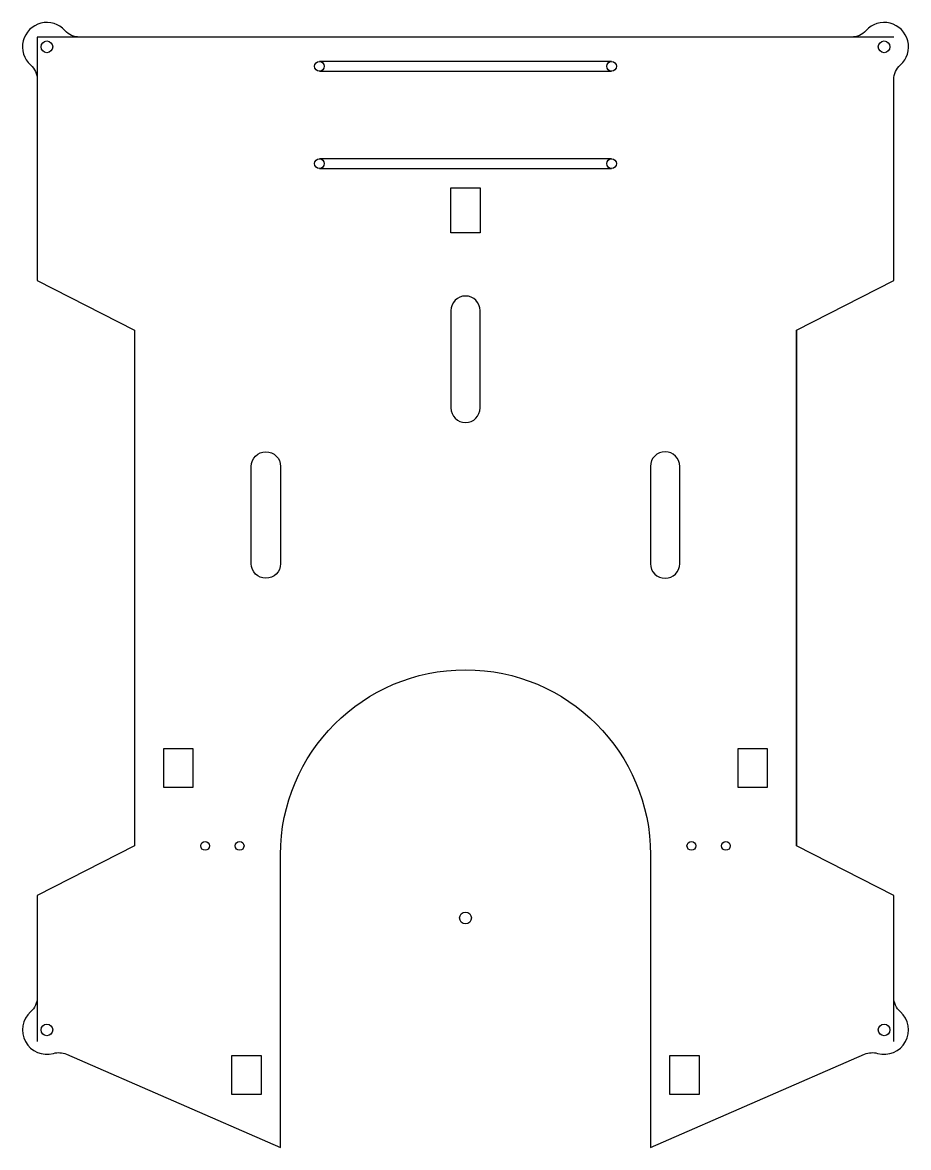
# Model space of a CAD drawing. Header units: millimetres. Extents: x -580 to -125, y 192 to 770.
import ezdxf

# ---------------------------------------------------------------- set-up
doc = ezdxf.new("R2010")
doc.units = ezdxf.units.MM

msp = doc.modelspace()

# ---------------------------------------------------------------- linework, layer by layer
for p, q in [((-277.26, 750.18), (-427.26, 750.18)), ((-427.26, 745.18), (-277.26, 745.18)), ((-277.26, 700.18), (-427.26, 700.18)), ((-427.26, 695.18), (-277.26, 695.18)), ((-132.26, 321.73), (-182.26, 347.2)), ((-132.26, 246.73), (-132.26, 321.73))]:
    msp.add_line(p, q)
msp.add_lwpolyline([(-182.26, 612.2), (-132.26, 637.68), (-132.26, 740.91, -0.213422), (-128.93, 748.36, 1.05728), (-146.58, 766.01, -0.213422), (-154.03, 762.68), (-550.49, 762.68, -0.213422), (-557.95, 766.01, 1.05744), (-575.6, 748.36, -0.213501), (-572.26, 740.91), (-572.26, 637.68), (-522.26, 612.2), (-522.26, 347.2), (-572.26, 321.73), (-572.26, 269.45, -0.213422), (-575.59, 262, 0.79388), (-563.9, 240.64, -0.172408), (-557.22, 240.18), (-447.26, 192.28), (-447.26, 342.68, -1), (-257.26, 342.68), (-257.26, 192.28), (-147.3, 240.18, -0.172408), (-140.62, 240.64, 0.79388), (-128.93, 262, -0.213422), (-132.26, 269.45), (-132.26, 321.73), (-182.26, 347.2), (-182.26, 612.2), (-182.26, 347.2)], format="xyb")
for points in [[(-182.26, 612.2), (-132.26, 637.68), (-132.26, 740.91, -0.213422), (-128.93, 748.36, 1.05728), (-146.58, 766.01, -0.213422), (-154.03, 762.68), (-550.49, 762.68, -0.213422), (-557.95, 766.01, 1.05744), (-575.6, 748.36, -0.213501), (-572.26, 740.91), (-572.26, 637.68), (-522.26, 612.2), (-522.26, 347.2), (-572.26, 321.73), (-572.26, 269.45, -0.213422), (-575.59, 262, 0.79388), (-563.9, 240.64, -0.172408), (-557.22, 240.18), (-447.26, 192.28), (-447.26, 342.68, -1), (-257.26, 342.68), (-257.26, 192.28), (-147.3, 240.18, -0.172408), (-140.62, 240.64, 0.79388), (-128.93, 262, -0.213422), (-132.26, 269.45), (-132.26, 321.73), (-182.26, 347.2)], [(-344.76, 622.18, 1), (-359.76, 622.18), (-359.76, 572.18, 1), (-344.76, 572.18)], [(-462.26, 542.18, -1), (-447.26, 542.18), (-447.26, 492.18, -1), (-462.26, 492.18)], [(-242.26, 542.18, 1), (-257.26, 542.18), (-257.26, 492.18, 1), (-242.26, 492.18)]]:
    msp.add_lwpolyline(points, format="xyb", close=True)
msp.add_lwpolyline([(-132.26, 762.68), (-572.26, 762.68), (-572.26, 637.68), (-522.26, 612.2), (-522.26, 347.2), (-572.26, 321.73), (-572.26, 246.73)])
for points in [[(-344.76, 662.18), (-359.76, 662.18), (-359.76, 685.18), (-344.76, 685.18)], [(-492.26, 377.2), (-507.26, 377.2), (-507.26, 397.2), (-492.26, 397.2)], [(-197.26, 377.2), (-212.26, 377.2), (-212.26, 397.2), (-197.26, 397.2)], [(-457.26, 219.53), (-472.26, 219.53), (-472.26, 239.53), (-457.26, 239.53)], [(-232.26, 219.53), (-247.26, 219.53), (-247.26, 239.53), (-232.26, 239.53)]]:
    msp.add_lwpolyline(points, close=True)
for centre, radius in [((-567.26, 757.68), 3), ((-137.26, 757.68), 3), ((-137.26, 757.68), 3), ((-427.26, 747.68), 2.5), ((-277.26, 747.68), 2.5), ((-427.26, 697.68), 2.5), ((-277.26, 697.68), 2.5), ((-486.01, 347.2), 2.25), ((-468.26, 347.2), 2.25), ((-236.26, 347.2), 2.25), ((-218.51, 347.2), 2.25), ((-352.26, 310.18), 3.05), ((-567.26, 252.68), 3), ((-567.26, 252.68), 3), ((-137.26, 252.68), 3), ((-137.26, 252.68), 3)]:
    msp.add_circle(centre, radius)

doc.saveas('drawing.dxf')
